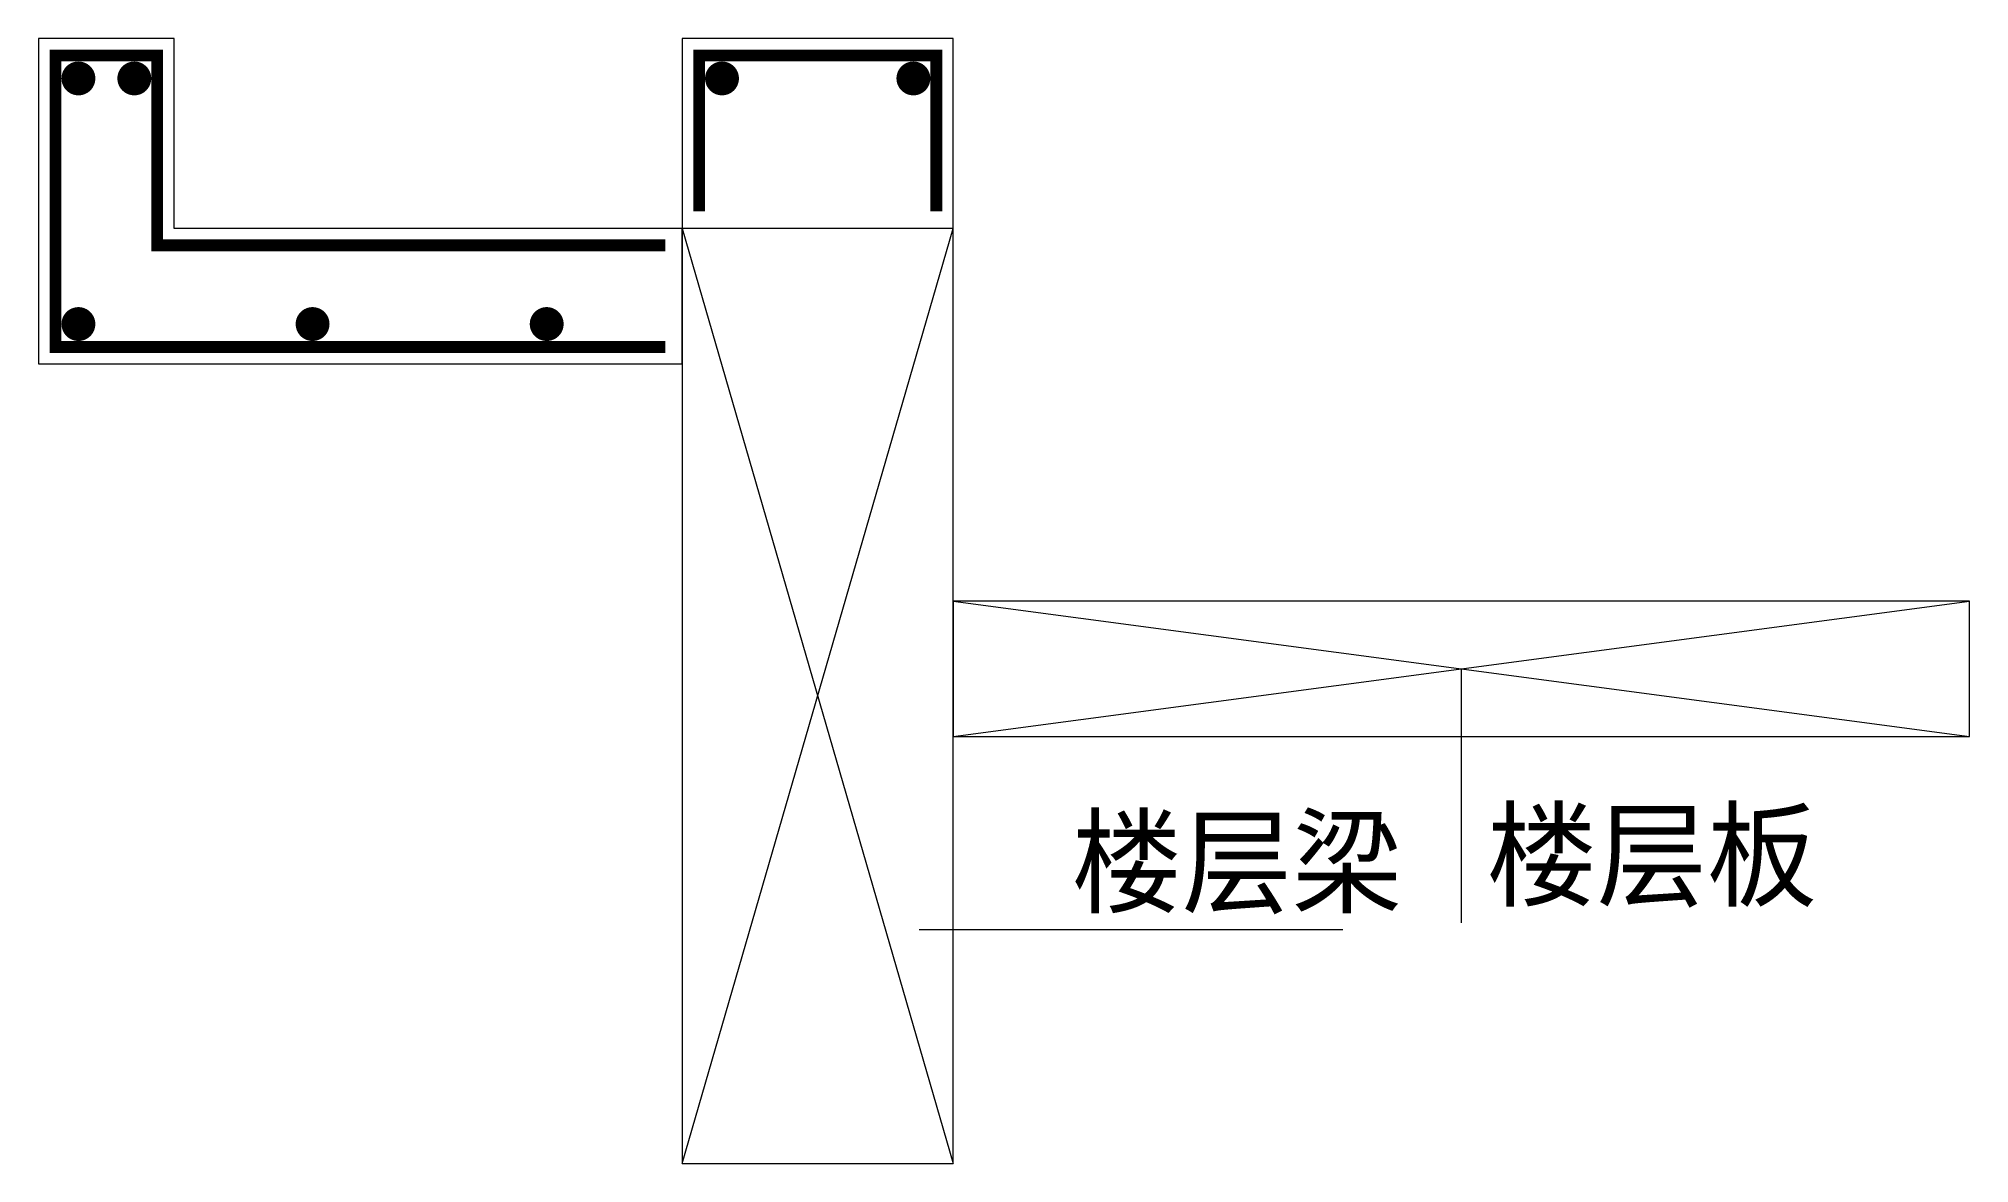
# Model space of a CAD drawing. Extents: x -1900 to 3800, y -2360 to 960.
import ezdxf

# ---------------------------------------------------------------- set-up
doc = ezdxf.new("R2010")
doc.units = 0
doc.header["$MEASUREMENT"] = 0
doc.layers.add('S-OTHER-THIN', color=3, linetype='Continuous', lineweight=0)
doc.layers.add('S-TEXT', color=7, linetype='Continuous', lineweight=0)
doc.layers.add('S-REIN', color=6, linetype='Continuous')
doc.layers.add('S-REIN-POINT', color=30, linetype='Continuous')

msp = doc.modelspace()

# ---------------------------------------------------------------- linework, layer by layer
at = {"layer": 'S-OTHER-THIN', "color": 7}
for p, q in [((-1500, 960), (-1900, 960)), ((-1900, 960), (-1900, 0)), ((-1500, 400), (-1500, 960)), ((800, 960), (0, 960)), ((0, 960), (0, -2360)), ((800, -2360), (800, 960)), ((0, 400), (-1500, 400)), ((0, 0), (0, 400)), ((0, -2360), (800, 400)), ((0, 400), (800, -2360)), ((-1900, 0), (0, 0)), ((3800, -700), (800, -700)), ((800, -700), (800, -1100)), ((800, -1100), (3800, -700)), ((800, -700), (3800, -1100)), ((3800, -1100), (3800, -700)), ((2300, -900), (2300, -1650)), ((800, -1100), (3800, -1100)), ((700, -1670), (1950, -1670)), ((0, -2360), (800, -2360))]:
    msp.add_line(p, q, dxfattribs=at)
at = {"layer": 'S-OTHER-THIN'}
for points in [[(0, -2360), (800, -2360), (800, 400), (0, 400)], [(800, -1100), (3800, -1100), (3800, -700), (800, -700)]]:
    msp.add_lwpolyline(points, close=True, dxfattribs=at)
at = {"layer": 'S-REIN', "const_width": 35}
for points in [[(-50, 350), (-1550, 350), (-1550, 910), (-1850, 910), (-1850, 50), (-50, 50)], [(750, 450), (750, 910), (50, 910), (50, 450)]]:
    msp.add_lwpolyline(points, dxfattribs=at)
at = {"layer": 'S-REIN-POINT', "const_width": 50}
for points in [[(-1757.5, 842.5, 1), (-1807.5, 842.5, 1)], [(-1592.5, 842.5, 1), (-1642.5, 842.5, 1)], [(142.5, 842.5, 1), (92.5, 842.5, 1)], [(707.5, 842.5, 1), (657.5, 842.5, 1)], [(-1757.5, 117.5, 1), (-1807.5, 117.5, 1)], [(-1066.2, 117.5, 1), (-1116.2, 117.5, 1)], [(-375, 117.5, 1), (-425, 117.5, 1)]]:
    msp.add_lwpolyline(points, format="xyb", close=True, dxfattribs=at)

# ---------------------------------------------------------------- texts
at = {"layer": 'S-TEXT', "color": 7}
for s, p in [('楼层梁', (1150, -1595)), ('楼层板', (2375, -1575))]:
    msp.add_text(s, height=250, dxfattribs=at).set_placement(p)

doc.saveas('drawing.dxf')
